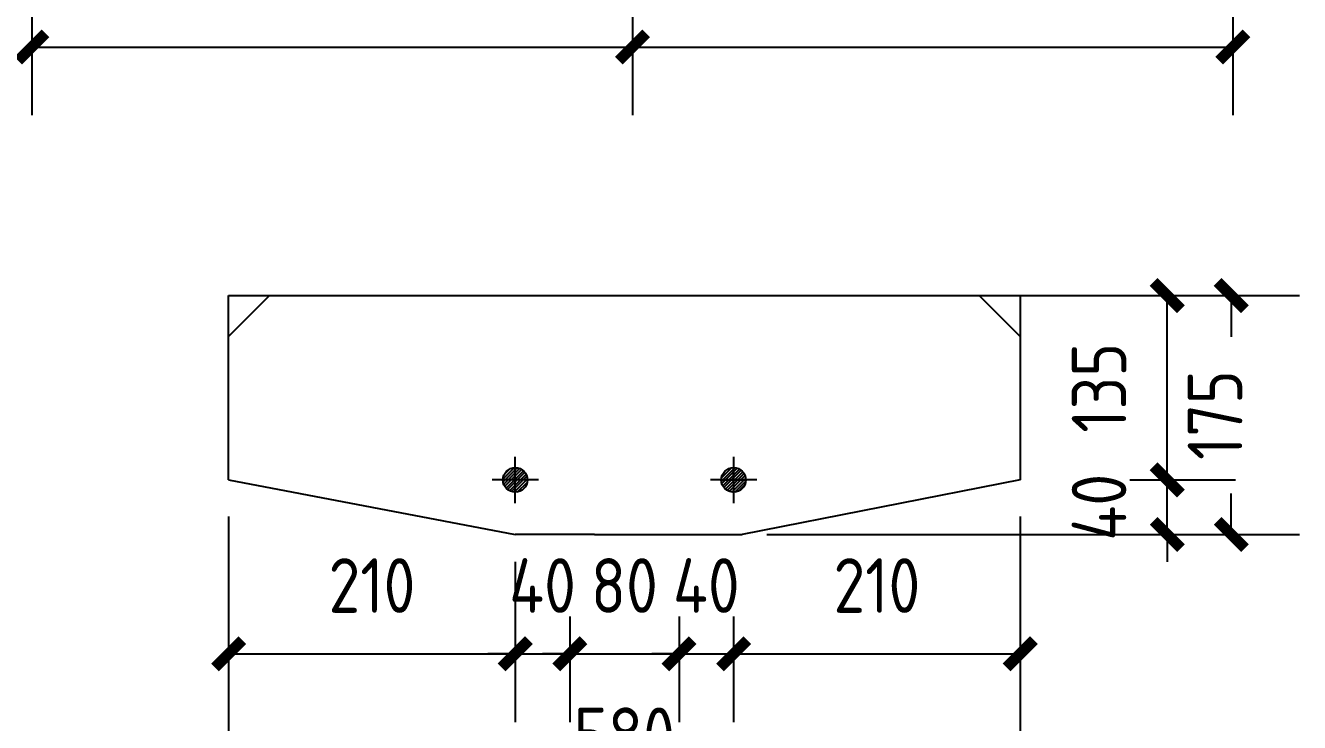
# Model space of a CAD drawing. Extents: x -9001 to 151288, y 75886 to 362543.
# Drawn here: x 31572 to 36239, y 87308 to 89861 of the extents above; entities that cross this region are included whole.
import ezdxf

# ---------------------------------------------------------------- set-up
doc = ezdxf.new("R2010")
doc.units = 0
doc.header["$LTSCALE"] = 1000
doc.header["$MEASUREMENT"] = 0
doc.styles.get("Standard").update_dxf_attribs({"font": 'gbenor.shx', "bigfont": 'gbcbig.shx'})
doc.dimstyles.get("Standard").update_dxf_attribs({"dimscale": 100, "dimtxt": 1, "dimasz": 1, "dimexe": 2.5, "dimexo": 3, "dimgap": 1.5, "dimtad": 1, "dimdec": 0, "dimzin": 0, "dimdsep": 46, "dimtxsty": 'Standard', "dimblk": 'ARCHTICK', "dimcen": 0.09, "dimadec": 0, "dimazin": 0, "dimtfac": 1, "dimtdec": 0, "dimtix": 1, "dimtmove": 2, "dimatfit": 3, "dimfxl": 1, "dimtolj": 1, "dimtzin": 0, "dimarcsym": 0})

# ---------------------------------------------------------------- blocks, each defined once
blk = doc.blocks.new('_ArchTick')
at = {"color": 0, "linetype": 'ByBlock', "const_width": 0.4}
blk.add_lwpolyline([(-0.5, -0.5), (0.5, 0.5)], dxfattribs=at)
blk = doc.blocks.new('*D222')
at = {"color": 0, "lineweight": -2}
for p, q in [((31595.2, 91408), (31595.2, 89532.2)), ((33795.2, 90094.3), (33795.2, 89532.2)), ((31595.2, 89782.2), (33795.2, 89782.2))]:
    blk.add_line(p, q, dxfattribs=at)
at = {"layer": 'Defpoints', "color": 0}
for p in [(31595.2, 91708), (33795.2, 90394.3), (33795.2, 89782.2)]:
    blk.add_point(p, dxfattribs=at)
at = {"color": 0, "lineweight": -2, "xscale": 100, "yscale": 100, "zscale": 100, "rotation": 180}
blk.add_blockref('_ArchTick', (31595.2, 89782.2), dxfattribs=at)
at = {"color": 0, "lineweight": -2, "xscale": 100, "yscale": 100, "zscale": 100}
blk.add_blockref('_ArchTick', (33795.2, 89782.2), dxfattribs=at)
at = {"color": 0, "insert": (32695.2, 90032.2), "char_height": 200, "attachment_point": 5}
blk.add_mtext('\\A1;440', dxfattribs=at)
blk = doc.blocks.new('*D223')
at = {"color": 0, "lineweight": -2}
for p, q in [((35995.2, 91146.8), (35995.2, 89532.2)), ((33795.2, 90094.3), (33795.2, 89532.2)), ((33795.2, 89782.2), (35995.2, 89782.2))]:
    blk.add_line(p, q, dxfattribs=at)
at = {"layer": 'Defpoints', "color": 0}
for p in [(35995.2, 91446.8), (33795.2, 90394.3), (35995.2, 89782.2)]:
    blk.add_point(p, dxfattribs=at)
at = {"color": 0, "lineweight": -2, "xscale": 100, "yscale": 100, "zscale": 100, "rotation": 180}
blk.add_blockref('_ArchTick', (33795.2, 89782.2), dxfattribs=at)
at = {"color": 0, "lineweight": -2, "xscale": 100, "yscale": 100, "zscale": 100}
blk.add_blockref('_ArchTick', (35995.2, 89782.2), dxfattribs=at)
at = {"color": 0, "insert": (34895.2, 90032.2), "char_height": 200, "attachment_point": 5}
blk.add_mtext('\\A1;440', dxfattribs=at)
blk = doc.blocks.new('*D352')
at = {"color": 0, "lineweight": -2}
for p, q in [((32316, 87896.5), (32316, 87309.7)), ((33366, 87896.5), (33366, 87309.7)), ((32316, 87559.7), (33366, 87559.7))]:
    blk.add_line(p, q, dxfattribs=at)
at = {"layer": 'Defpoints', "color": 0}
for p in [(32316, 88196.5), (33366, 88196.5), (33366, 87559.7)]:
    blk.add_point(p, dxfattribs=at)
at = {"color": 0, "lineweight": -2, "xscale": 100, "yscale": 100, "zscale": 100, "rotation": 180}
blk.add_blockref('_ArchTick', (32316, 87559.7), dxfattribs=at)
at = {"color": 0, "lineweight": -2, "xscale": 100, "yscale": 100, "zscale": 100}
blk.add_blockref('_ArchTick', (33366, 87559.7), dxfattribs=at)
at = {"color": 0, "insert": (32841, 87809.7), "char_height": 200, "attachment_point": 5}
blk.add_mtext('\\A1;210', dxfattribs=at)
blk = doc.blocks.new('*D353')
at = {"color": 0, "lineweight": -2}
for p, q in [((35216, 87896.5), (35216, 87309.7)), ((34166, 87696.5), (34166, 87309.7)), ((34166, 87559.7), (35216, 87559.7))]:
    blk.add_line(p, q, dxfattribs=at)
at = {"layer": 'Defpoints', "color": 0}
for p in [(35216, 88196.5), (34166, 87996.5), (35216, 87559.7)]:
    blk.add_point(p, dxfattribs=at)
at = {"color": 0, "lineweight": -2, "xscale": 100, "yscale": 100, "zscale": 100, "rotation": 180}
blk.add_blockref('_ArchTick', (34166, 87559.7), dxfattribs=at)
at = {"color": 0, "lineweight": -2, "xscale": 100, "yscale": 100, "zscale": 100}
blk.add_blockref('_ArchTick', (35216, 87559.7), dxfattribs=at)
at = {"color": 0, "insert": (34691, 87809.7), "char_height": 200, "attachment_point": 5}
blk.add_mtext('\\A1;210', dxfattribs=at)
blk = doc.blocks.new('*D354')
at = {"color": 0, "lineweight": -2}
for p, q in [((35754.9, 88196.5), (35754.9, 88296.5)), ((35617.2, 88196.5), (36004.9, 88196.5)), ((35754.9, 87996.5), (35754.9, 88196.5)), ((35622.3, 87996.5), (36004.9, 87996.5)), ((35754.9, 87996.5), (35754.9, 87896.5))]:
    blk.add_line(p, q, dxfattribs=at)
at = {"layer": 'Defpoints', "color": 0}
for p in [(35317.2, 88196.5), (35754.9, 88196.5), (35322.3, 87996.5)]:
    blk.add_point(p, dxfattribs=at)
at = {"color": 0, "lineweight": -2, "xscale": 100, "yscale": 100, "zscale": 100}
for p, rotation in [((35754.9, 88196.5), 270), ((35754.9, 87996.5), 90)]:
    blk.add_blockref('_ArchTick', p, dxfattribs=dict(at, rotation=rotation))
at = {"color": 0, "insert": (35504.9, 88096.5), "char_height": 200, "attachment_point": 5, "rotation": 90}
blk.add_mtext('\\A1;40', dxfattribs=at)
blk = doc.blocks.new('*D355')
at = {"color": 0, "lineweight": -2}
for p, q in [((35516, 88871.5), (36004.9, 88871.5)), ((35754.9, 88196.5), (35754.9, 88871.5)), ((35617.2, 88196.5), (36004.9, 88196.5))]:
    blk.add_line(p, q, dxfattribs=at)
at = {"layer": 'Defpoints', "color": 0}
for p in [(35216, 88871.5), (35754.9, 88871.5), (35317.2, 88196.5)]:
    blk.add_point(p, dxfattribs=at)
at = {"color": 0, "lineweight": -2, "xscale": 100, "yscale": 100, "zscale": 100}
for p, rotation in [((35754.9, 88871.5), 90), ((35754.9, 88196.5), 270)]:
    blk.add_blockref('_ArchTick', p, dxfattribs=dict(at, rotation=rotation))
at = {"color": 0, "insert": (35504.9, 88534), "char_height": 200, "attachment_point": 5, "rotation": 90}
blk.add_mtext('\\A1;135', dxfattribs=at)
blk = doc.blocks.new('*D356')
at = {"color": 0, "lineweight": -2}
for p, q in [((33366, 87696.5), (33366, 87309.7)), ((33566, 87696.5), (33566, 87309.7)), ((33366, 87559.7), (33266, 87559.7)), ((33366, 87559.7), (33566, 87559.7)), ((33566, 87559.7), (33666, 87559.7))]:
    blk.add_line(p, q, dxfattribs=at)
at = {"layer": 'Defpoints', "color": 0}
for p in [(33366, 87996.5), (33566, 87996.5), (33566, 87559.7)]:
    blk.add_point(p, dxfattribs=at)
at = {"color": 0, "lineweight": -2, "xscale": 100, "yscale": 100, "zscale": 100}
blk.add_blockref('_ArchTick', (33366, 87559.7), dxfattribs=at)
at = {"color": 0, "lineweight": -2, "xscale": 100, "yscale": 100, "zscale": 100, "rotation": 180}
blk.add_blockref('_ArchTick', (33566, 87559.7), dxfattribs=at)
at = {"color": 0, "insert": (33466, 87809.7), "char_height": 200, "attachment_point": 5}
blk.add_mtext('\\A1;40', dxfattribs=at)
blk = doc.blocks.new('*D357')
at = {"color": 0, "lineweight": -2}
for p, q in [((33566, 87696.5), (33566, 87309.7)), ((33966, 87696.5), (33966, 87309.7)), ((33566, 87559.7), (33466, 87559.7)), ((33566, 87559.7), (33966, 87559.7)), ((33966, 87559.7), (34066, 87559.7))]:
    blk.add_line(p, q, dxfattribs=at)
at = {"layer": 'Defpoints', "color": 0}
for p in [(33566, 87996.5), (33966, 87996.5), (33966, 87559.7)]:
    blk.add_point(p, dxfattribs=at)
at = {"color": 0, "lineweight": -2, "xscale": 100, "yscale": 100, "zscale": 100}
blk.add_blockref('_ArchTick', (33566, 87559.7), dxfattribs=at)
at = {"color": 0, "lineweight": -2, "xscale": 100, "yscale": 100, "zscale": 100, "rotation": 180}
blk.add_blockref('_ArchTick', (33966, 87559.7), dxfattribs=at)
at = {"color": 0, "insert": (33766, 87809.7), "char_height": 200, "attachment_point": 5}
blk.add_mtext('\\A1;80', dxfattribs=at)
blk = doc.blocks.new('*D358')
at = {"color": 0, "lineweight": -2}
for p, q in [((33966, 87696.5), (33966, 87309.7)), ((34166, 87696.5), (34166, 87309.7)), ((33966, 87559.7), (33866, 87559.7)), ((33966, 87559.7), (34166, 87559.7)), ((34166, 87559.7), (34266, 87559.7))]:
    blk.add_line(p, q, dxfattribs=at)
at = {"layer": 'Defpoints', "color": 0}
for p in [(33966, 87996.5), (34166, 87996.5), (34166, 87559.7)]:
    blk.add_point(p, dxfattribs=at)
at = {"color": 0, "lineweight": -2, "xscale": 100, "yscale": 100, "zscale": 100}
blk.add_blockref('_ArchTick', (33966, 87559.7), dxfattribs=at)
at = {"color": 0, "lineweight": -2, "xscale": 100, "yscale": 100, "zscale": 100, "rotation": 180}
blk.add_blockref('_ArchTick', (34166, 87559.7), dxfattribs=at)
at = {"color": 0, "insert": (34066, 87809.7), "char_height": 200, "attachment_point": 5}
blk.add_mtext('\\A1;40', dxfattribs=at)
blk = doc.blocks.new('*D359')
at = {"color": 0, "lineweight": -2}
for p, q in [((32316, 88062.8), (32316, 86893.6)), ((35216, 88062.8), (35216, 86893.6)), ((32316, 87143.6), (33465.9, 87143.6)), ((35216, 87143.6), (34066.1, 87143.6))]:
    blk.add_line(p, q, dxfattribs=at)
at = {"layer": 'Defpoints', "color": 0}
for p in [(32316, 88362.8), (35216, 88362.8), (35216, 87143.6)]:
    blk.add_point(p, dxfattribs=at)
at = {"color": 0, "lineweight": -2, "xscale": 100, "yscale": 100, "zscale": 100, "rotation": 180}
blk.add_blockref('_ArchTick', (32316, 87143.6), dxfattribs=at)
at = {"color": 0, "lineweight": -2, "xscale": 100, "yscale": 100, "zscale": 100}
blk.add_blockref('_ArchTick', (35216, 87143.6), dxfattribs=at)
at = {"color": 0, "insert": (33766, 87263), "char_height": 200, "attachment_point": 5}
blk.add_mtext('\\A1;580', dxfattribs=at)
blk = doc.blocks.new('*D360')
at = {"color": 0, "lineweight": -2}
for p, q in [((34910.1, 88871.5), (36239.4, 88871.5)), ((35989.4, 88871.5), (35989.4, 88720.8)), ((35989.4, 87996.5), (35989.4, 88147.2)), ((34287.6, 87996.5), (36239.4, 87996.5))]:
    blk.add_line(p, q, dxfattribs=at)
at = {"layer": 'Defpoints', "color": 0}
for p in [(34610.1, 88871.5), (33987.6, 87996.5), (35989.4, 87996.5)]:
    blk.add_point(p, dxfattribs=at)
at = {"color": 0, "lineweight": -2, "xscale": 100, "yscale": 100, "zscale": 100}
for p, rotation in [((35989.4, 88871.5), 90), ((35989.4, 87996.5), 270)]:
    blk.add_blockref('_ArchTick', p, dxfattribs=dict(at, rotation=rotation))
at = {"color": 0, "insert": (35929.7, 88434), "char_height": 200, "attachment_point": 5, "rotation": 90}
blk.add_mtext('\\A1;175', dxfattribs=at)

msp = doc.modelspace()

# ---------------------------------------------------------------- hatches: boundary and pattern name
h = msp.add_hatch()
h.set_pattern_fill('ANSI31', color=256, scale=5, style=0)
h.set_pattern_definition([(45, (-9133.362, -659.251), (-5.6126601, 5.6126601), [])])
h.paths.add_polyline_path([(33366, 88241.5, 0.414214), (33321, 88196.5), (33366, 88196.5)])
h.paths.add_polyline_path([(33366, 88196.5), (33321, 88196.5, 0.414214), (33366, 88151.5)])
h.paths.add_polyline_path([(33411, 88196.5), (33366, 88196.5), (33366, 88151.5, 0.414214)])
h.paths.add_polyline_path([(33366, 88241.5), (33366, 88196.5), (33411, 88196.5, 0.414214)])
h.paths.add_polyline_path([(34166, 88241.5, 0.414214), (34121, 88196.5), (34166, 88196.5)])
h.paths.add_polyline_path([(34166, 88196.5), (34121, 88196.5, 0.414214), (34166, 88151.5)])
h.paths.add_polyline_path([(34211, 88196.5), (34166, 88196.5), (34166, 88151.5, 0.414214)])
h.paths.add_polyline_path([(34166, 88241.5), (34166, 88196.5), (34211, 88196.5, 0.414214)])

# ---------------------------------------------------------------- linework, layer by layer
for p, q in [((32316, 88871.5), (34196, 88871.5)), ((32316, 88196.5), (32316, 88871.5)), ((32316, 88721.5), (32466, 88871.5)), ((32466, 88871.5), (35066, 88871.5)), ((34196, 88871.5), (35216, 88871.5)), ((35066, 88871.5), (35216, 88721.5)), ((35216, 88871.5), (35216, 88196.5)), ((33366, 88111.5), (33366, 88281.5)), ((34166, 88281.5), (34166, 88111.5)), ((33366, 88196.5), (33366, 88241.5)), ((34166, 88241.5), (34166, 88151.5)), ((34166, 88196.5), (34166, 88241.5)), ((32316, 88196.5), (33366, 87996.5)), ((33451, 88196.5), (33281, 88196.5)), ((34251, 88196.5), (34081, 88196.5)), ((34121, 88196.5), (34211, 88196.5)), ((35216, 88196.5), (34197, 87996.5)), ((33656, 87996.5), (33366, 87996.5)), ((33656, 87996.5), (34197, 87996.5))]:
    msp.add_line(p, q)
for centre in [(33366, 88196.5), (34166, 88196.5)]:
    msp.add_circle(centre, 45)

# ---------------------------------------------------------------- dimensions: what is measured, and where the dimension line sits
for base, p1, p2, override, picture, middle in [((33795.2, 89782.2), (31595.2, 91708), (33795.2, 90394.3), {"dimtxt": 2, "dimasz": 1, "dimlfac": 0.2}, '*D222', (32695.2, 90032.2)), ((35995.2, 89782.2), (33795.2, 90394.3), (35995.2, 91446.8), {"dimtxt": 2, "dimasz": 1, "dimlfac": 0.2}, '*D223', (34895.2, 90032.2)), ((33366, 87559.7), (32316, 88196.5), (33366, 88196.5), {"dimtxt": 2, "dimlfac": 0.2}, '*D352', (32841, 87809.7)), ((35216, 87559.7), (34166, 87996.5), (35216, 88196.5), {"dimtxt": 2, "dimlfac": 0.2}, '*D353', (34691, 87809.7)), ((33566, 87559.7), (33366, 87996.5), (33566, 87996.5), {"dimtxt": 2, "dimlfac": 0.2}, '*D356', (33466, 87809.7)), ((33966, 87559.7), (33566, 87996.5), (33966, 87996.5), {"dimtxt": 2, "dimlfac": 0.2}, '*D357', (33766, 87809.7)), ((34166, 87559.7), (33966, 87996.5), (34166, 87996.5), {"dimtxt": 2, "dimlfac": 0.2}, '*D358', (34066, 87809.7))]:
    dim = msp.add_linear_dim(base=base, p1=p1, p2=p2, dimstyle='Standard', override=override)
    dim.commit()
    dim.dimension.update_dxf_attribs({"geometry": picture, "text_midpoint": middle})
dim = msp.add_linear_dim(base=(35989.4, 87996.5), p1=(34610.1, 88871.5), p2=(33987.6, 87996.5), angle=90, dimstyle='Standard', override={"dimtxt": 2, "dimlfac": 0.2})
dim.commit()
dim.dimension.update_dxf_attribs({"geometry": '*D360', "text_midpoint": (35929.7, 88434), "dimtype": 160})
for base, p1, p2, picture, middle in [((35754.9, 88871.5), (35317.2, 88196.5), (35216, 88871.5), '*D355', (35504.9, 88534)), ((35754.9, 88196.5), (35322.3, 87996.5), (35317.2, 88196.5), '*D354', (35504.9, 88096.5))]:
    dim = msp.add_linear_dim(base=base, p1=p1, p2=p2, angle=90, dimstyle='Standard', override={"dimtxt": 2, "dimlfac": 0.2})
    dim.commit()
    dim.dimension.update_dxf_attribs({"geometry": picture, "text_midpoint": middle})
dim = msp.add_linear_dim(base=(35216, 87143.6), p1=(32316, 88362.8), p2=(35216, 88362.8), dimstyle='Standard', override={"dimtxt": 2, "dimlfac": 0.2})
dim.commit()
dim.dimension.update_dxf_attribs({"geometry": '*D359', "text_midpoint": (33766, 87263), "dimtype": 160})

doc.saveas('drawing.dxf')
